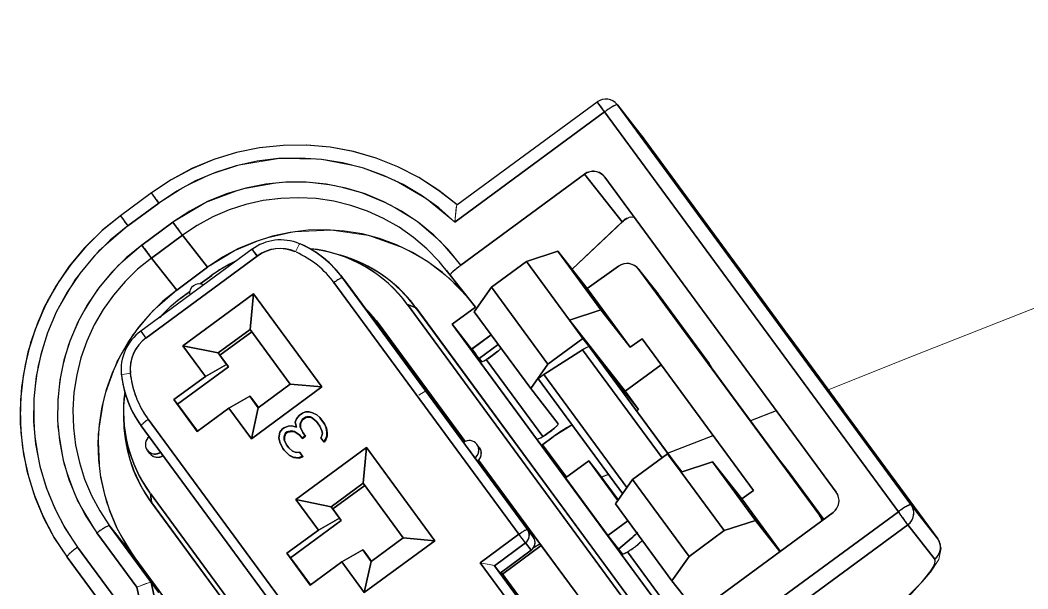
# Model space of a CAD drawing. Header units: millimetres. Extents: x 6 to 3615, y -854 to 0.
# Drawn here: x 154.224 to 158.122, y -116.616 to -114.417 of the extents above; entities that cross this region are included whole.
import ezdxf

# ---------------------------------------------------------------- set-up
doc = ezdxf.new("R2010")
doc.units = ezdxf.units.MM

msp = doc.modelspace()

# ---------------------------------------------------------------- linework, layer by layer
at = {"linetype": 'Continuous', "lineweight": 13}
for points in [[(161.8244, -114.4165), (161.4825, -114.472), (161.1049, -114.5503), (160.5877, -114.6807), (160.0049, -114.854), (159.3776, -115.0645), (158.6156, -115.3456), (157.6832, -115.7131), (157.3505, -115.8463)], [(156.5344, -114.7439), (156.5339, -114.7439), (156.5329, -114.7434), (156.532, -114.7434), (156.5286, -114.7449), (156.5083, -114.756), (156.4851, -114.7714)], [(155.9062, -115.1973), (155.7956, -115.107), (155.672, -115.0356), (155.5387, -114.9844), (155.3842, -114.9544), (155.2263, -114.952), (155.0708, -114.9771), (154.9611, -115.0129), (154.8573, -115.0621), (154.7603, -115.1239)], [(154.8153, -115.1983), (154.9423, -115.122), (155.0809, -115.0703), (155.2267, -115.0447), (155.3344, -115.0433), (155.4411, -115.0563), (155.545, -115.0839), (155.656, -115.1312), (155.7584, -115.1944), (155.8501, -115.2727), (155.9289, -115.3639)], [(155.9062, -115.1973), (155.9115, -115.1404), (155.9129, -115.1326), (155.9139, -115.1312), (155.9139, -115.1307)], [(155.9139, -115.1312), (155.9134, -115.1321), (155.9119, -115.1375), (155.9062, -115.1973)], [(156.5527, -115.1969), (156.5696, -115.1824), (156.589, -115.1771), (156.6001, -115.179)], [(156.6001, -115.179), (156.5841, -115.1775), (156.5653, -115.1853), (156.5527, -115.1969)], [(156.5585, -115.1925), (156.5812, -115.179), (156.6001, -115.179)], [(154.6405, -115.2123), (154.5304, -115.3079), (154.4377, -115.4199), (154.3638, -115.5455), (154.3295, -115.6261), (154.2938, -115.7522), (154.2769, -115.8816), (154.2793, -116.0124), (154.3001, -116.1409), (154.3353, -116.2515), (154.3841, -116.3567), (154.4464, -116.4543)], [(155.9569, -115.4904), (155.8835, -115.4146), (155.8004, -115.3499), (155.7087, -115.2983), (155.572, -115.2495), (155.4286, -115.2282), (155.2832, -115.235), (155.1649, -115.2625), (155.0529, -115.3084), (154.9496, -115.3721)], [(154.5212, -116.3992), (154.4454, -116.2732), (154.3947, -116.1351), (154.3701, -115.9898), (154.3696, -115.8821), (154.3836, -115.7754), (154.4116, -115.6715), (154.4599, -115.5605), (154.5241, -115.4576), (154.6033, -115.3654), (154.6951, -115.2867)], [(155.3064, -115.2818), (155.3059, -115.2818), (155.305, -115.2823), (155.3035, -115.2843), (155.289, -115.3123)], [(155.289, -115.3123), (155.3035, -115.2843), (155.3054, -115.2818), (155.3059, -115.2818), (155.3064, -115.2818)], [(155.8878, -115.4026), (155.8878, -115.4021), (155.8878, -115.4011), (155.8888, -115.3997), (155.8917, -115.3953), (155.9289, -115.3639)], [(155.4711, -115.4127), (155.4701, -115.4127), (155.4696, -115.4127), (155.4672, -115.4132), (155.4537, -115.4209), (155.4382, -115.4315)], [(154.8298, -115.4605), (154.7381, -115.5402), (154.6603, -115.6339), (154.5985, -115.7382), (154.5488, -115.8748), (154.5266, -116.0182), (154.5323, -116.1631), (154.5589, -116.2809), (154.6048, -116.393), (154.6676, -116.4958)], [(156.0843, -115.6855), (156.0766, -115.6937), (156.0274, -115.7295)], [(156.4001, -115.6918), (156.4224, -115.6797), (156.4248, -115.6793), (156.4257, -115.6793), (156.4262, -115.6797)], [(156.0274, -115.7295), (156.0076, -115.7391), (156.0051, -115.7396), (156.0042, -115.7391), (156.0037, -115.7391), (156.0037, -115.7387)], [(156.9801, -115.8719), (156.857, -115.7029), (156.855, -115.7005), (156.856, -115.7015)], [(154.6164, -115.7894), (154.6164, -115.7889), (154.6169, -115.7889), (154.6173, -115.7884), (154.6197, -115.7874), (154.6507, -115.7816)], [(154.6507, -115.7816), (154.6197, -115.7874), (154.6169, -115.7884), (154.6164, -115.7889), (154.6164, -115.7894)], [(156.2292, -115.8048), (156.2292, -115.8043), (156.2292, -115.8038), (156.2297, -115.8029), (156.2316, -115.8009), (156.2505, -115.7865)], [(155.7671, -115.8671), (155.7941, -115.8502), (155.7975, -115.8488), (155.799, -115.8488), (155.7994, -115.8488), (155.7999, -115.8488)], [(154.7197, -115.9598), (154.7009, -115.9753), (154.6941, -115.982), (154.6927, -115.9844), (154.6922, -115.9849), (154.6922, -115.9854), (154.6927, -115.9854)], [(156.306, -115.9777), (156.306, -115.9782), (156.306, -115.9786), (156.3055, -115.9801), (156.2963, -115.9898), (156.2461, -116.0269)], [(156.2862, -116.0279), (156.3548, -115.9849), (156.3601, -115.9825)], [(156.2461, -116.0269), (156.2258, -116.0366), (156.2234, -116.0366), (156.2229, -116.0366), (156.2224, -116.0366), (156.222, -116.0361)], [(154.5705, -116.3717), (154.57, -116.3712), (154.569, -116.3712), (154.5681, -116.3712), (154.5647, -116.3722), (154.5444, -116.3833), (154.5212, -116.3992)], [(156.1539, -116.405), (156.1742, -116.3915), (156.1824, -116.3872), (156.1853, -116.3862), (156.1862, -116.3867), (156.1867, -116.3867)], [(156.631, -116.4292), (156.6034, -116.4528), (156.574, -116.4726)], [(157.7744, -116.4224), (157.7875, -116.4591), (157.7783, -116.5026), (157.7464, -116.5518), (157.673, -116.6325), (157.6383, -116.6663)], [(156.2094, -116.4582), (156.2326, -116.4441), (156.235, -116.4432), (156.236, -116.4432), (156.2364, -116.4432), (156.2369, -116.4437)], [(156.574, -116.4726), (156.5537, -116.4823), (156.5513, -116.4828), (156.5503, -116.4828), (156.5498, -116.4823)], [(157.7619, -116.5002), (157.7633, -116.5026), (157.7643, -116.5089), (157.7628, -116.5171), (157.7517, -116.5388), (157.7073, -116.5953), (157.6325, -116.6701)], [(156.0587, -116.5267), (156.0587, -116.5262), (156.0578, -116.5258), (156.053, -116.5243), (156.0042, -116.5151)], [(156.0042, -116.5151), (156.0447, -116.5224), (156.0578, -116.5258), (156.0583, -116.5262), (156.0587, -116.5267)], [(154.6758, -116.6098), (154.7115, -116.5953), (154.7255, -116.5909), (154.7294, -116.5905), (154.7308, -116.5909)], [(154.7308, -116.5909), (154.7284, -116.5909), (154.7212, -116.5924), (154.6758, -116.6098)]]:
    msp.add_lwpolyline(points, dxfattribs=at)
at = {"linetype": 'Continuous', "lineweight": 30}
for points in [[(156.4851, -114.7714), (155.9062, -115.1973), (156.4851, -114.7714), (157.6214, -116.3181), (156.4851, -114.7714), (156.4562, -114.7323)], [(155.9139, -115.1307), (156.4562, -114.7318)], [(156.4562, -114.7318), (156.4562, -114.7323), (156.4566, -114.7328), (156.4576, -114.7338), (156.4586, -114.7352), (156.46, -114.7371), (156.4615, -114.7396), (156.4634, -114.742), (156.4653, -114.7449), (156.4678, -114.7483), (156.4702, -114.7516), (156.4731, -114.755), (156.476, -114.7594), (156.4789, -114.7632), (156.4818, -114.7676), (156.4851, -114.7714)], [(156.5344, -114.7439), (156.5334, -114.7434), (156.5325, -114.7434), (156.531, -114.7439), (156.5291, -114.7444), (156.5267, -114.7454), (156.5242, -114.7463), (156.5214, -114.7483), (156.518, -114.7497), (156.5146, -114.7521), (156.5107, -114.7541), (156.5069, -114.7569), (156.5025, -114.7594), (156.4982, -114.7623), (156.4938, -114.7652), (156.4895, -114.7685), (156.4851, -114.7714)], [(156.5329, -114.7425), (156.6368, -114.8748), (156.6382, -114.8762), (156.6377, -114.8762), (156.5344, -114.7439), (156.6377, -114.8762), (156.6382, -114.8762), (157.0018, -115.3712), (157.0028, -115.3726), (157.1723, -115.6044), (157.0018, -115.3717), (157.1723, -115.6044), (157.2046, -115.6493), (157.1723, -115.6044)], [(156.5344, -114.7439), (157.6701, -116.2901), (156.5344, -114.7439)], [(157.0018, -115.3712), (157.0018, -115.3717), (156.6377, -114.8762), (157.0018, -115.3717), (157.0018, -115.3712)], [(155.9144, -115.1312), (155.8429, -115.0747), (155.7666, -115.0249), (155.6855, -114.9834), (155.601, -114.9501), (155.5131, -114.9245), (155.4238, -114.9081), (155.3325, -114.8999), (155.2412, -114.9008), (155.1504, -114.9105), (155.0606, -114.9289), (154.9732, -114.9554), (154.8887, -114.9907), (154.8081, -115.0336), (154.7318, -115.0843)], [(155.9144, -115.1312), (155.8434, -115.0747), (155.7666, -115.0254), (155.6855, -114.9839), (155.601, -114.9501), (155.5136, -114.925), (155.4238, -114.9081), (155.333, -114.9004), (155.2417, -114.9008), (155.1504, -114.9105), (155.0611, -114.9289), (154.9737, -114.9559), (154.8887, -114.9911), (154.8081, -115.0341), (154.7318, -115.0848)], [(155.9144, -115.1312), (155.8434, -115.0747), (155.7666, -115.0254), (155.6855, -114.9839), (155.601, -114.9501), (155.5136, -114.925), (155.4238, -114.9081), (155.333, -114.9004), (155.2417, -114.9008), (155.1504, -114.9105), (155.0611, -114.9289), (154.9737, -114.9559), (154.8887, -114.9911), (154.8081, -115.0341), (154.7318, -115.0848)], [(155.9062, -115.1973), (155.8439, -115.1428), (155.7767, -115.094), (155.7053, -115.052), (155.6304, -115.0167), (155.5522, -114.9887), (155.4716, -114.968), (155.3895, -114.9549), (155.3069, -114.9496), (155.2234, -114.952), (155.1408, -114.9622), (155.0597, -114.98), (154.98, -115.0056), (154.9032, -115.038), (154.8298, -115.0776), (154.7603, -115.1239)], [(155.9289, -115.3639), (156.4079, -115.0119), (156.5527, -115.1969), (156.4079, -115.0119), (155.9289, -115.3639)], [(156.4856, -115.0235), (156.4822, -115.0192), (156.4784, -115.0153), (156.474, -115.0119), (156.4697, -115.0085), (156.4649, -115.0061), (156.4595, -115.0042), (156.4547, -115.0027), (156.4489, -115.0013), (156.4436, -115.0008), (156.4383, -115.0008), (156.433, -115.0013), (156.4277, -115.0027), (156.4224, -115.0042), (156.417, -115.0061), (156.4122, -115.0085), (156.4079, -115.0119)], [(156.4856, -115.0235), (157.3814, -116.2423), (156.4856, -115.0235)], [(155.9289, -115.3639), (155.8796, -115.3036), (155.8245, -115.2485), (155.7647, -115.1988), (155.7, -115.1553), (155.6314, -115.1186), (155.559, -115.0887), (155.4846, -115.066), (155.4078, -115.051), (155.3301, -115.0433), (155.2518, -115.0428), (155.1741, -115.0505), (155.0973, -115.066), (155.022, -115.0887), (154.9496, -115.1181), (154.8805, -115.1548), (154.8153, -115.1983)], [(154.7603, -115.1239), (154.6405, -115.2123), (154.7603, -115.1239), (154.7318, -115.0843), (154.612, -115.1727), (154.6405, -115.2123)], [(154.7318, -115.0843), (154.7318, -115.0848), (154.7323, -115.0853), (154.7327, -115.0863), (154.7342, -115.0877), (154.7352, -115.0897), (154.7371, -115.0921), (154.7385, -115.0945), (154.741, -115.0974), (154.7434, -115.1003), (154.7458, -115.1041), (154.7482, -115.1075), (154.7511, -115.1114), (154.7545, -115.1157), (154.7574, -115.1196), (154.7603, -115.1239)], [(155.8878, -115.4026), (155.8448, -115.3494), (155.7975, -115.3007), (155.7454, -115.2567), (155.6898, -115.2176), (155.6304, -115.1838), (155.5681, -115.1553), (155.5034, -115.1331), (155.4373, -115.1167), (155.3697, -115.1066), (155.3011, -115.1032), (155.2325, -115.1056), (155.1649, -115.1143), (155.0978, -115.1293), (155.0326, -115.1505), (154.9694, -115.1775), (154.909, -115.2104), (154.852, -115.2485)], [(155.8878, -115.4026), (155.8448, -115.3494), (155.7975, -115.3007), (155.7454, -115.2567), (155.6898, -115.2176), (155.6304, -115.1838), (155.5681, -115.1553), (155.5034, -115.1331), (155.4373, -115.1167), (155.3697, -115.1066), (155.3011, -115.1032), (155.2325, -115.1056), (155.1649, -115.1143), (155.0978, -115.1293), (155.0326, -115.1505), (154.9694, -115.1775), (154.909, -115.2104), (154.852, -115.2485)], [(154.612, -115.1727), (154.5439, -115.2278), (154.4812, -115.2891), (154.4242, -115.3557), (154.374, -115.4272), (154.33, -115.5025), (154.2938, -115.5822), (154.2643, -115.6643), (154.2431, -115.7493), (154.2296, -115.8352), (154.2243, -115.9221), (154.2267, -116.0096), (154.2373, -116.096), (154.2561, -116.181), (154.2822, -116.264), (154.3165, -116.3437), (154.3575, -116.4205), (154.4058, -116.4929)], [(154.612, -115.1727), (154.5401, -115.2316), (154.4739, -115.2968), (154.4145, -115.3688), (154.3624, -115.4455), (154.3179, -115.5271), (154.2817, -115.6126), (154.2542, -115.7015), (154.2354, -115.7923), (154.2257, -115.8845), (154.2247, -115.9767), (154.233, -116.0689), (154.2503, -116.1597), (154.2769, -116.2486), (154.3117, -116.334), (154.3546, -116.4157), (154.4058, -116.4929)], [(154.612, -115.1727), (154.5396, -115.2311), (154.4734, -115.2968), (154.414, -115.3683), (154.3619, -115.4451), (154.3175, -115.5267), (154.2817, -115.6126), (154.2537, -115.701), (154.2354, -115.7918), (154.2252, -115.884), (154.2247, -115.9767), (154.233, -116.0689), (154.2503, -116.1597), (154.2769, -116.2486), (154.3117, -116.334), (154.3546, -116.4157), (154.4058, -116.4929)], [(154.612, -115.1727), (154.6125, -115.1732), (154.613, -115.1746), (154.614, -115.1761), (154.6154, -115.1775), (154.6173, -115.18), (154.6188, -115.1824), (154.6212, -115.1853), (154.6236, -115.1886), (154.626, -115.192), (154.6284, -115.1959), (154.6313, -115.1998), (154.6342, -115.2036), (154.6376, -115.208), (154.6405, -115.2123)], [(154.6405, -115.2123), (154.5729, -115.2674), (154.5106, -115.3292), (154.4546, -115.3963), (154.4058, -115.4687), (154.3638, -115.5455), (154.33, -115.6261), (154.3039, -115.7097), (154.2861, -115.7952), (154.2769, -115.8816), (154.2764, -115.969), (154.2841, -116.0554), (154.3006, -116.1409), (154.3252, -116.2244), (154.358, -116.3051), (154.3986, -116.3819), (154.4464, -116.4543)], [(154.852, -115.2485), (154.7323, -115.3364), (154.852, -115.2485), (154.9496, -115.3721), (154.852, -115.2485), (154.8153, -115.1983), (154.6951, -115.2867), (154.8153, -115.1983)], [(154.8153, -115.1983), (154.8182, -115.2027), (154.8216, -115.207), (154.825, -115.2113), (154.8279, -115.2157), (154.8313, -115.22), (154.8342, -115.2239), (154.837, -115.2278), (154.8395, -115.2316), (154.8419, -115.235), (154.8443, -115.2379), (154.8462, -115.2403), (154.8482, -115.2427), (154.8496, -115.2447), (154.8506, -115.2466), (154.8515, -115.2476), (154.852, -115.2485)], [(155.9569, -115.49), (155.9095, -115.4388), (155.8579, -115.3924), (155.8019, -115.3514), (155.7425, -115.3152), (155.6797, -115.2852), (155.614, -115.2611), (155.5469, -115.2432), (155.4778, -115.2321), (155.4083, -115.2273), (155.3383, -115.2287), (155.2687, -115.2374), (155.2007, -115.2519), (155.134, -115.2732), (155.0693, -115.3002), (155.0075, -115.3335), (154.9496, -115.3721)], [(156.5513, -115.1983), (156.3591, -115.3794), (156.5513, -115.1983)], [(156.5566, -115.1944), (156.3596, -115.3799)], [(156.5513, -115.1983), (156.5532, -115.1969), (156.5556, -115.1954), (156.5576, -115.1935)], [(156.5527, -115.1969), (156.5513, -115.1983), (156.5527, -115.1969)], [(154.6956, -115.2867), (154.6347, -115.3359), (154.5787, -115.391), (154.5285, -115.4513), (154.4845, -115.5165), (154.4474, -115.5851), (154.4169, -115.6575), (154.3938, -115.7319), (154.3778, -115.8087), (154.3696, -115.8864), (154.3686, -115.9642), (154.3759, -116.0419), (154.3904, -116.1187), (154.4126, -116.1935), (154.442, -116.2655), (154.4783, -116.3345), (154.5212, -116.3992)], [(155.1413, -115.3292), (154.7105, -115.6459), (155.1413, -115.3292), (155.1224, -115.3026), (154.6912, -115.6199), (154.7105, -115.6459)], [(154.6951, -115.2867), (154.6985, -115.291), (154.7018, -115.2954), (154.7052, -115.2997), (154.7081, -115.3041), (154.711, -115.3079), (154.7144, -115.3123), (154.7168, -115.3161), (154.7197, -115.3195), (154.7221, -115.3229), (154.7245, -115.3258), (154.7265, -115.3287), (154.7284, -115.3311), (154.7298, -115.333), (154.7308, -115.3345), (154.7318, -115.3359), (154.7323, -115.3364)], [(154.7323, -115.3364), (154.8298, -115.4605), (154.9496, -115.3721), (154.8298, -115.4605), (154.7323, -115.3364), (154.6951, -115.2867)], [(155.1224, -115.3026), (155.1224, -115.3031), (155.1229, -115.3041), (155.1239, -115.305), (155.1248, -115.306), (155.1258, -115.3074), (155.1268, -115.3094), (155.1282, -115.3113), (155.1302, -115.3132), (155.1316, -115.3156), (155.1335, -115.3181), (155.1355, -115.3205), (155.1374, -115.3234), (155.1393, -115.3263), (155.1413, -115.3292)], [(155.4711, -115.4127), (155.4489, -115.3852), (155.4242, -115.3596), (155.3977, -115.3364), (155.3692, -115.3156), (155.3388, -115.2973), (155.3069, -115.2818)], [(154.7323, -115.3364), (154.6787, -115.3794), (154.6299, -115.4277), (154.585, -115.4798), (154.5454, -115.5358), (154.5111, -115.5952), (154.4826, -115.6575), (154.4594, -115.7222), (154.443, -115.7884), (154.4324, -115.856), (154.428, -115.9241), (154.43, -115.9927), (154.4382, -116.0603), (154.4532, -116.1269), (154.4734, -116.1921), (154.5005, -116.2549), (154.5328, -116.3147), (154.5705, -116.3717)], [(154.7323, -115.3364), (154.6787, -115.3794), (154.6299, -115.4277), (154.585, -115.4798), (154.5454, -115.5358), (154.5111, -115.5952), (154.4826, -115.6575), (154.4594, -115.7222), (154.443, -115.7884), (154.4324, -115.856), (154.428, -115.9241), (154.43, -115.9927), (154.4382, -116.0603), (154.4532, -116.1269), (154.4734, -116.1921), (154.5005, -116.2549), (154.5328, -116.3147), (154.5705, -116.3717)], [(155.4315, -115.3166), (155.4556, -115.3234)], [(156.3045, -115.3103), (156.1824, -115.3499), (156.3045, -115.3103), (156.4711, -115.5368), (156.3045, -115.3103)], [(156.5392, -115.3683), (156.4175, -115.4542), (156.3045, -115.3103), (156.4175, -115.4542), (156.5392, -115.3683)], [(155.8738, -115.3842), (155.8878, -115.4026), (155.9853, -115.5267), (155.8878, -115.4026)], [(155.9289, -115.3639), (155.9245, -115.3673), (155.9202, -115.3707), (155.9158, -115.3741), (155.9119, -115.377), (155.9081, -115.3804), (155.9042, -115.3832), (155.9013, -115.3861), (155.8979, -115.389), (155.8955, -115.3915), (155.8931, -115.3939), (155.8912, -115.3963), (155.8897, -115.3977), (155.8888, -115.3997), (155.8878, -115.4006), (155.8878, -115.4016), (155.8878, -115.4026)], [(156.1824, -115.3499), (156.0472, -115.4494), (156.1824, -115.3499), (156.349, -115.5769), (156.4711, -115.5368), (156.5841, -115.6807), (156.63, -115.6488), (156.5841, -115.6807), (156.4175, -115.4542), (156.5841, -115.6807), (156.4711, -115.5368), (156.349, -115.5769), (156.1824, -115.3499)], [(156.6165, -115.3794), (156.6918, -115.4755)], [(156.8898, -115.7444), (156.6928, -115.4764), (156.6179, -115.3808), (156.6928, -115.4764), (156.6918, -115.475)], [(156.6179, -115.3808), (157.3171, -116.3326), (156.6179, -115.3808)], [(154.966, -115.4035), (154.9206, -115.4368), (154.966, -115.4035)], [(155.4711, -115.4127), (155.4706, -115.4127), (155.4701, -115.4127), (155.4691, -115.4127), (155.4677, -115.4132), (155.4662, -115.4137), (155.4643, -115.4146), (155.4624, -115.4156), (155.4605, -115.4171), (155.458, -115.418), (155.4556, -115.4199), (155.4527, -115.4214), (155.4498, -115.4233), (155.4469, -115.4253), (155.444, -115.4272), (155.4411, -115.4291), (155.4382, -115.4315)], [(155.4633, -115.4026), (155.4856, -115.4311), (155.4933, -115.4412), (155.4711, -115.4127), (155.4933, -115.4412), (155.4856, -115.4311)], [(155.4711, -115.4127), (156.1867, -116.3867), (155.4711, -115.4127)], [(154.8298, -115.4605), (154.7762, -115.5035), (154.7269, -115.5518), (154.6825, -115.6039), (154.6429, -115.6599), (154.6086, -115.7193), (154.5797, -115.7816), (154.557, -115.8459), (154.5401, -115.9125), (154.5294, -115.9801), (154.5251, -116.0482), (154.5275, -116.1168), (154.5357, -116.1844), (154.5502, -116.251), (154.571, -116.3162), (154.5975, -116.379), (154.6299, -116.4388), (154.6676, -116.4958)], [(156.1785, -116.4384), (156.0587, -116.5267), (156.1785, -116.4384), (156.2007, -116.4668), (156.1785, -116.4384), (156.1539, -116.405), (155.4382, -115.4315), (156.1539, -116.405), (156.0042, -116.5151), (156.1539, -116.405)], [(155.94, -116.0491), (155.4933, -115.4412), (155.94, -116.0491)], [(156.0472, -115.4494), (155.9805, -115.5441), (156.0472, -115.4494), (156.2654, -115.7469), (156.4011, -115.6474), (156.2654, -115.7469), (156.0472, -115.4494)], [(154.88, -115.4668), (154.8462, -115.4919), (154.8805, -115.4663)], [(154.9901, -115.7034), (154.8535, -115.6754), (155.1268, -115.4745), (155.1137, -115.6126), (155.1268, -115.4745), (155.3919, -115.8347), (155.1268, -115.4745), (154.8535, -115.6754), (154.9901, -115.7034), (154.9969, -115.7126), (154.9901, -115.7034), (155.1137, -115.6126), (154.9901, -115.7034), (155.023, -115.7483), (154.9901, -115.7034)], [(156.856, -115.7015), (156.8893, -115.7444), (156.6928, -115.4764), (156.8893, -115.7444), (156.856, -115.7015)], [(155.6029, -115.5812), (155.5821, -115.5552), (155.559, -115.5305)], [(155.7222, -115.516), (156.6836, -116.8247), (155.7222, -115.516)], [(156.7179, -116.8382), (156.7174, -116.8377), (155.756, -115.5296), (155.7222, -115.516), (155.756, -115.5296), (156.7174, -116.8377), (156.7179, -116.8382), (155.7565, -115.53), (155.756, -115.5296), (155.7565, -115.53)], [(156.9289, -116.8478), (156.857, -116.901), (155.8955, -115.5928), (155.9704, -115.6884), (156.0457, -115.6329), (155.9704, -115.6884), (155.8955, -115.5928), (155.9853, -115.5267), (155.8955, -115.5928), (156.857, -116.901), (156.9289, -116.8478)], [(155.5952, -115.5711), (155.6068, -115.5851)], [(155.601, -115.5779), (155.614, -115.5952), (155.6029, -115.5812), (155.614, -115.5952), (155.6063, -115.5851)], [(155.9805, -115.5441), (156.1993, -115.8415), (156.2654, -115.7469), (156.1993, -115.8415), (155.9805, -115.5441)], [(156.349, -115.5769), (156.5648, -115.8516), (156.349, -115.5769)], [(156.4262, -115.6797), (156.7541, -116.1259), (156.4262, -115.6797), (156.4011, -115.6474), (156.349, -115.5769), (156.4011, -115.6474), (156.4262, -115.6797)], [(155.1137, -115.6126), (155.2692, -115.8246), (155.1137, -115.6126)], [(155.6029, -115.5812), (155.6019, -115.5807), (155.6015, -115.5812), (155.6, -115.5812), (155.599, -115.5817), (155.5971, -115.5827)], [(155.6029, -115.5812), (155.7999, -115.8488), (155.6029, -115.5812)], [(155.9453, -116.0458), (155.614, -115.5952), (155.9453, -116.0463)], [(157.1703, -115.6092), (157.1713, -115.6078), (157.1718, -115.6068), (157.1723, -115.6059), (157.1723, -115.6054), (157.1723, -115.6044)], [(157.1723, -115.6049), (157.2051, -115.6493), (157.4094, -115.9265)], [(154.6912, -115.6199), (154.6917, -115.6203), (154.6922, -115.6208), (154.6927, -115.6218), (154.6936, -115.6232), (154.6946, -115.6247), (154.696, -115.6261), (154.6975, -115.6281), (154.6989, -115.6305), (154.7009, -115.6324), (154.7023, -115.6353), (154.7043, -115.6377), (154.7062, -115.6401), (154.7086, -115.643), (154.7105, -115.6459)], [(155.1205, -115.6213), (154.9969, -115.7126), (155.1205, -115.6213)], [(155.9704, -115.6884), (155.9709, -115.6884), (156.0462, -115.6334)], [(156.63, -115.6488), (157.0612, -116.236), (156.63, -115.6488)], [(157.2027, -115.6541), (157.2037, -115.6527), (157.2046, -115.6513), (157.2051, -115.6503), (157.2051, -115.6498), (157.2046, -115.6493)], [(157.2051, -115.6493), (157.4099, -115.927), (157.2051, -115.6493)], [(154.8535, -115.6754), (154.9409, -115.7942), (155.023, -115.7483), (155.0297, -115.757), (154.9969, -115.7126), (155.0297, -115.757), (155.023, -115.7483), (154.9409, -115.7942), (154.8535, -115.6754)], [(155.9713, -115.6884), (155.9858, -115.7068), (155.9733, -115.6904), (155.9713, -115.6879), (155.9858, -115.7068), (155.9713, -115.6884)], [(156.0737, -115.671), (155.9998, -115.7256), (156.0737, -115.671)], [(156.0274, -115.7295), (156.0307, -115.7275), (156.0336, -115.7256), (156.037, -115.7237), (156.0404, -115.7213), (156.0438, -115.7189), (156.0476, -115.7164), (156.051, -115.714), (156.0544, -115.7116), (156.0583, -115.7087), (156.0616, -115.7063), (156.065, -115.7034), (156.0679, -115.701), (156.0713, -115.6981), (156.0742, -115.6957), (156.0766, -115.6937), (156.079, -115.6913), (156.081, -115.6894), (156.0829, -115.6875), (156.0843, -115.6855)], [(156.4001, -115.6918), (156.7073, -116.1095), (156.4001, -115.6918), (156.2505, -115.7865), (156.4001, -115.6918)], [(156.4262, -115.6797), (156.4257, -115.6793), (156.4248, -115.6793), (156.4233, -115.6797), (156.4214, -115.6802), (156.4195, -115.6807), (156.417, -115.6822), (156.4142, -115.6836), (156.4113, -115.6851), (156.4079, -115.687), (156.404, -115.6894), (156.4001, -115.6918)], [(156.5648, -115.8516), (156.6165, -115.9221), (156.4286, -115.6826), (156.6165, -115.9221), (156.5648, -115.8516)], [(156.4286, -115.6826), (156.7565, -116.1288), (156.4286, -115.6826)], [(155.9858, -115.7068), (155.9882, -115.7102), (155.9907, -115.7131), (155.9926, -115.716), (155.9945, -115.7184), (155.996, -115.7203), (155.9974, -115.7222), (155.9984, -115.7237), (155.9994, -115.7246), (155.9998, -115.7256)], [(155.9998, -115.7256), (156.01, -115.7382), (155.9998, -115.7256), (155.9858, -115.7068)], [(156.0037, -115.7387), (156.0042, -115.7391), (156.0056, -115.7396), (156.0076, -115.7391), (156.0095, -115.7382), (156.0124, -115.7372), (156.0158, -115.7358), (156.0192, -115.7343), (156.023, -115.7319), (156.0274, -115.7295)], [(156.0274, -115.7295), (156.2461, -116.0269), (156.0274, -115.7295)], [(156.0336, -115.7261), (156.0723, -115.6971), (156.0332, -115.7261)], [(156.067, -115.702), (156.0389, -115.7222)], [(156.855, -115.7005), (156.856, -115.7015), (156.8594, -115.7068)], [(156.8594, -115.7068), (156.8579, -115.7044), (156.856, -115.7015)], [(156.8565, -115.7029), (156.9801, -115.8719), (156.857, -115.7034)], [(155.0297, -115.757), (154.8332, -115.9014), (155.0297, -115.757)], [(156.0037, -115.7387), (156.222, -116.0361), (156.0037, -115.7387)], [(156.7039, -115.7493), (156.5648, -115.8516), (156.7039, -115.7493)], [(154.6164, -115.7894), (154.6217, -115.8246), (154.6299, -115.8589), (154.6415, -115.8927), (154.6555, -115.925), (154.6729, -115.956), (154.6927, -115.9854)], [(154.8192, -115.884), (154.8332, -115.9014), (154.8192, -115.884), (154.9409, -115.7942), (154.8192, -115.884), (154.9095, -116.0067), (154.8192, -115.884)], [(156.2505, -115.7865), (156.249, -115.7874), (156.2476, -115.7884), (156.2461, -115.7894), (156.2447, -115.7903), (156.2432, -115.7913), (156.2422, -115.7923), (156.2408, -115.7932), (156.2393, -115.7947), (156.2379, -115.7956), (156.2364, -115.7966), (156.2355, -115.7976), (156.2345, -115.7985), (156.2331, -115.7995), (156.2321, -115.8005), (156.2316, -115.8009), (156.2307, -115.8019), (156.2302, -115.8024), (156.2297, -115.8034), (156.2292, -115.8038), (156.2292, -115.8043), (156.2292, -115.8048)], [(156.5547, -116.2476), (156.2292, -115.8048), (156.5547, -116.2476)], [(156.2505, -115.7865), (156.5716, -116.224), (156.2505, -115.7865)], [(155.0312, -115.9168), (154.9095, -116.0067), (155.0312, -115.9168), (155.1186, -116.0361), (155.3919, -115.8347), (155.2692, -115.8246), (155.3919, -115.8347), (155.1186, -116.0361), (155.1456, -115.9154), (155.1186, -116.0361), (155.0312, -115.9168)], [(155.2692, -115.8246), (155.1456, -115.9154), (155.2692, -115.8246)], [(155.7999, -115.8488), (155.7994, -115.8488), (155.799, -115.8488), (155.798, -115.8488), (155.797, -115.8492), (155.7956, -115.8497), (155.7941, -115.8502)], [(155.7999, -115.8488), (155.8033, -115.8531), (155.7999, -115.8488)], [(156.1993, -115.8415), (156.306, -115.9777), (156.1993, -115.8415)], [(155.1128, -115.871), (155.0312, -115.9168), (155.1128, -115.871), (155.1456, -115.9154), (155.1128, -115.871), (155.12, -115.8797), (155.1128, -115.871)], [(155.12, -115.8797), (155.1461, -115.9149), (155.12, -115.8797)], [(155.7985, -115.857), (155.8033, -115.8531), (155.7975, -115.8574)], [(155.8033, -115.8531), (155.9342, -116.0318), (155.8033, -115.8531)], [(156.9801, -115.8739), (156.9801, -115.8729), (156.9801, -115.8724), (156.9801, -115.8719)], [(156.9801, -115.8739), (156.9801, -115.8719), (157.0018, -115.9019), (156.9801, -115.8719), (157.0018, -115.9019), (157.0018, -115.9033)], [(154.8332, -115.9014), (154.91, -116.0062), (154.8332, -115.9014)], [(156.6165, -115.9221), (156.6092, -115.9289), (156.6165, -115.9221)], [(157.0018, -115.9033), (157.0018, -115.9028), (157.0018, -115.9024), (157.0018, -115.9019)], [(157.0018, -115.9019), (157.1621, -116.1182), (157.0018, -115.9019), (157.1607, -116.1168)], [(157.1491, -115.927), (157.0496, -115.9661)], [(157.7744, -116.4224), (157.774, -116.4224), (157.7744, -116.4224), (157.4108, -115.9279), (157.4099, -115.927), (157.4108, -115.9279), (157.4099, -115.9265)], [(157.6701, -116.2901), (157.774, -116.4224), (157.4099, -115.927), (157.774, -116.4224), (157.6701, -116.2901)], [(154.6241, -115.9444), (154.6246, -115.9695)], [(154.7197, -115.9598), (154.7168, -115.9622), (154.7144, -115.9642), (154.7115, -115.9661), (154.7091, -115.968), (154.7067, -115.97), (154.7043, -115.9719), (154.7023, -115.9738), (154.7004, -115.9757), (154.6985, -115.9772), (154.697, -115.9791), (154.6956, -115.9806), (154.6941, -115.9815), (154.6936, -115.983), (154.6927, -115.984), (154.6927, -115.9844), (154.6922, -115.9849), (154.6927, -115.9854)], [(154.7197, -115.9598), (155.6811, -117.2684), (154.7197, -115.9598)], [(155.2934, -115.9579), (155.2885, -115.9709), (155.2934, -115.9579)], [(155.304, -115.9453), (155.2934, -115.9579), (155.304, -115.9453)], [(155.3166, -115.9362), (155.304, -115.9453), (155.3166, -115.9362)], [(155.3156, -115.9608), (155.3074, -115.9762), (155.3156, -115.9608), (155.3166, -115.9627), (155.3156, -115.9608)], [(155.3166, -115.9627), (155.3083, -115.9782), (155.3166, -115.9627)], [(155.3281, -115.9516), (155.3156, -115.9608), (155.3281, -115.9516), (155.3296, -115.9531), (155.3281, -115.9516)], [(155.3286, -115.9318), (155.3166, -115.9362), (155.3286, -115.9318)], [(155.3296, -115.9531), (155.3166, -115.9627), (155.3296, -115.9531)], [(155.3368, -115.9497), (155.3281, -115.9516), (155.3368, -115.9497), (155.3383, -115.9516), (155.3368, -115.9497)], [(155.3426, -115.9313), (155.3286, -115.9318), (155.3426, -115.9313)], [(155.3383, -115.9516), (155.3296, -115.9531), (155.3383, -115.9516)], [(155.3475, -115.9511), (155.3368, -115.9497), (155.3475, -115.9511), (155.3489, -115.9531), (155.3566, -115.9569), (155.3489, -115.9531), (155.3475, -115.9511)], [(155.3489, -115.9531), (155.3383, -115.9516), (155.3489, -115.9531)], [(155.3557, -115.9357), (155.3426, -115.9313), (155.3557, -115.9357)], [(155.3557, -115.955), (155.3475, -115.9511), (155.3557, -115.955), (155.3566, -115.9569), (155.3716, -115.97), (155.3566, -115.9569), (155.3557, -115.955)], [(155.3716, -115.9434), (155.3557, -115.9357), (155.3716, -115.9434)], [(155.3702, -115.9685), (155.3837, -115.9869), (155.3702, -115.9685), (155.3557, -115.955), (155.3702, -115.9685)], [(155.3837, -115.9535), (155.402, -115.9782), (155.3837, -115.9535), (155.3851, -115.9555), (155.3837, -115.9535), (155.3716, -115.9434), (155.3837, -115.9535)], [(155.3851, -115.9555), (155.4035, -115.9801), (155.3851, -115.9555)], [(155.6541, -117.294), (154.6927, -115.9854), (155.6541, -117.294)], [(155.2393, -115.9975), (155.2292, -116.01), (155.2393, -115.9975)], [(155.2456, -115.9931), (155.2393, -115.9975), (155.2456, -115.9931)], [(155.261, -115.9869), (155.2456, -115.9931), (155.261, -115.9869)], [(155.2745, -116.0052), (155.2572, -116.0086), (155.2745, -116.0052), (155.276, -116.0071), (155.2745, -116.0052)], [(155.276, -116.0071), (155.2586, -116.01), (155.276, -116.0071)], [(155.275, -115.9859), (155.261, -115.9869), (155.275, -115.9859)], [(155.2852, -116.0067), (155.2745, -116.0052), (155.2852, -116.0067), (155.2866, -116.0086), (155.2852, -116.0067)], [(155.2934, -115.9912), (155.275, -115.9859), (155.2934, -115.9912)], [(155.2866, -116.0086), (155.276, -116.0071), (155.2866, -116.0086)], [(155.3054, -116.0207), (155.2852, -116.0067), (155.3054, -116.0207), (155.3146, -116.0332), (155.3272, -116.0236), (155.3286, -116.0255), (155.3194, -116.0129), (155.3286, -116.0255), (155.3272, -116.0236), (155.3146, -116.0332), (155.3054, -116.0207)], [(155.2885, -115.9709), (155.2934, -115.9912), (155.2885, -115.9709)], [(155.3074, -115.9762), (155.3079, -115.9902), (155.3074, -115.9762), (155.3083, -115.9782), (155.3074, -115.9762)], [(155.3079, -115.9902), (155.318, -116.0115), (155.3079, -115.9902), (155.3093, -115.9922), (155.3079, -115.9902)], [(155.3083, -115.9782), (155.3093, -115.9922), (155.3083, -115.9782)], [(155.3093, -115.9922), (155.3194, -116.0129), (155.3093, -115.9922)], [(155.3837, -115.9869), (155.3919, -116.0047), (155.3837, -115.9869)], [(155.3919, -116.0047), (155.3933, -116.0134), (155.3919, -116.0047)], [(155.402, -115.9782), (155.4078, -115.9931), (155.402, -115.9782), (155.4035, -115.9801), (155.402, -115.9782)], [(155.4035, -115.9801), (155.4093, -115.9946), (155.4035, -115.9801)], [(155.4078, -115.9931), (155.4107, -116.01), (155.4078, -115.9931), (155.4093, -115.9946), (155.4078, -115.9931)], [(155.4093, -115.9946), (155.4117, -116.012), (155.4093, -115.9946)], [(156.2461, -116.0269), (156.249, -116.025), (156.2524, -116.0231), (156.2558, -116.0211), (156.2591, -116.0187), (156.2625, -116.0163), (156.2659, -116.0139), (156.2698, -116.011), (156.2731, -116.0086), (156.277, -116.0057), (156.2804, -116.0033), (156.2838, -116.0004), (156.2867, -115.998), (156.29, -115.9955), (156.2929, -115.9931), (156.2954, -115.9907), (156.2978, -115.9883), (156.2997, -115.9864), (156.3016, -115.9844), (156.3031, -115.983), (156.3045, -115.9811), (156.3055, -115.9801), (156.306, -115.9791), (156.306, -115.9782), (156.306, -115.9777)], [(156.3601, -115.9825), (156.3567, -115.984), (156.3523, -115.9859), (156.348, -115.9878), (156.3432, -115.9907), (156.3379, -115.9936), (156.3321, -115.997), (156.3263, -116.0009), (156.32, -116.0047), (156.3132, -116.0091), (156.3069, -116.0134), (156.3002, -116.0182), (156.2929, -116.0231), (156.2862, -116.0279)], [(155.2292, -116.01), (155.2253, -116.0318), (155.2292, -116.01)], [(155.2253, -116.0318), (155.2282, -116.0491), (155.2253, -116.0318)], [(155.2509, -116.0129), (155.2456, -116.0265), (155.2509, -116.0129), (155.2523, -116.0149), (155.2509, -116.0129)], [(155.2456, -116.0265), (155.2461, -116.0405), (155.2456, -116.0265), (155.247, -116.0279), (155.2456, -116.0265)], [(155.2461, -116.0405), (155.2543, -116.0583), (155.2461, -116.0405), (155.2475, -116.0419), (155.2461, -116.0405)], [(155.2523, -116.0149), (155.247, -116.0279), (155.2523, -116.0149)], [(155.247, -116.0279), (155.2475, -116.0419), (155.247, -116.0279)], [(155.2475, -116.0419), (155.2557, -116.0598), (155.2475, -116.0419)], [(155.2572, -116.0086), (155.2509, -116.0129), (155.2572, -116.0086), (155.2586, -116.01), (155.2572, -116.0086)], [(155.2586, -116.01), (155.2523, -116.0149), (155.2586, -116.01)], [(155.3069, -116.0226), (155.2866, -116.0086), (155.3069, -116.0226)], [(155.3146, -116.0332), (155.3161, -116.0347), (155.3146, -116.0332)], [(155.3286, -116.0255), (155.3161, -116.0347), (155.3286, -116.0255)], [(155.318, -116.0115), (155.3272, -116.0236), (155.318, -116.0115), (155.3194, -116.0129), (155.318, -116.0115)], [(155.3914, -116.024), (155.3875, -116.0318), (155.3914, -116.024)], [(155.3875, -116.0318), (155.3986, -116.0472), (155.4059, -116.0371), (155.4073, -116.039), (155.4059, -116.0371), (155.3986, -116.0472), (155.3875, -116.0318)], [(155.3933, -116.0134), (155.3914, -116.024), (155.3933, -116.0134)], [(155.3986, -116.0472), (155.4001, -116.0491), (155.3986, -116.0472)], [(155.4073, -116.039), (155.4001, -116.0491), (155.4073, -116.039)], [(155.4112, -116.024), (155.4059, -116.0371), (155.4112, -116.024), (155.4122, -116.026), (155.4112, -116.024)], [(155.4122, -116.026), (155.4073, -116.039), (155.4122, -116.026)], [(155.4107, -116.01), (155.4112, -116.024), (155.4107, -116.01), (155.4117, -116.012), (155.4107, -116.01)], [(155.4117, -116.012), (155.4122, -116.026), (155.4117, -116.012)], [(155.9308, -116.0274), (155.9303, -116.0269), (155.9298, -116.0269), (155.9289, -116.0269), (155.9279, -116.0274), (155.9264, -116.0279), (155.925, -116.0289)], [(155.9342, -116.0318), (155.9308, -116.0274), (155.9342, -116.0318)], [(155.9308, -116.0274), (155.9448, -116.0463), (155.9308, -116.0274)], [(156.222, -116.0361), (156.2229, -116.0366), (156.2239, -116.0366), (156.2258, -116.0366), (156.2282, -116.0356), (156.2311, -116.0347), (156.234, -116.0332), (156.2379, -116.0313), (156.2418, -116.0293), (156.2461, -116.0269)], [(156.222, -116.0361), (156.2413, -116.0612), (156.222, -116.0361)], [(156.2862, -116.0279), (156.2413, -116.0612), (156.2862, -116.0279)], [(156.7285, -116.0907), (156.9048, -116.0231)], [(154.7168, -116.0805), (154.7187, -116.0829), (154.7216, -116.0854), (154.7245, -116.0878), (154.7274, -116.0897), (154.7303, -116.0912), (154.7337, -116.0926), (154.7371, -116.0936), (154.741, -116.0941), (154.7443, -116.0945), (154.7477, -116.0945), (154.7516, -116.0941), (154.755, -116.0931), (154.7583, -116.0921), (154.7617, -116.0907), (154.7646, -116.0892), (154.7675, -116.0873)], [(154.7265, -116.0926), (154.7168, -116.0805)], [(155.2282, -116.0491), (155.2407, -116.0728), (155.2282, -116.0491)], [(155.2407, -116.0728), (155.2451, -116.0791), (155.2407, -116.0728)], [(155.2451, -116.0791), (155.2465, -116.081), (155.2451, -116.0791), (155.2644, -116.0984), (155.2451, -116.0791)], [(155.2658, -116.1003), (155.2465, -116.081), (155.2658, -116.1003)], [(155.2779, -116.0834), (155.2634, -116.0704), (155.2543, -116.0583), (155.2557, -116.0598), (155.2543, -116.0583), (155.2634, -116.0704), (155.2779, -116.0834)], [(155.2557, -116.0598), (155.2639, -116.0709), (155.2557, -116.0598)], [(155.2914, -116.0883), (155.2779, -116.0834), (155.2914, -116.0883)], [(155.4271, -116.2983), (155.2905, -116.2698), (155.5638, -116.0689), (155.5508, -116.2075), (155.5638, -116.0689), (155.8289, -116.4297), (155.5638, -116.0689), (155.2905, -116.2698), (155.4271, -116.2983), (155.4339, -116.307), (155.4271, -116.2983), (155.5508, -116.2075), (155.4271, -116.2983), (155.46, -116.3427), (155.4271, -116.2983)], [(155.9921, -116.1206), (155.9931, -116.1216), (155.9834, -116.109), (155.9588, -116.0757), (155.9395, -116.0496), (155.9588, -116.0757), (155.9834, -116.109), (155.9931, -116.1216), (155.9921, -116.1206)], [(155.9834, -116.109), (155.9858, -116.1071), (155.9887, -116.1047), (155.9907, -116.1018), (155.9926, -116.0989), (155.9945, -116.096), (155.996, -116.0926), (155.9969, -116.0892), (155.9979, -116.0858), (155.9984, -116.0825), (155.9984, -116.0791), (155.9984, -116.0757), (155.9979, -116.0723), (155.9969, -116.0689), (155.996, -116.0656), (155.9945, -116.0622), (155.9926, -116.0593), (155.9907, -116.0564)], [(156.0003, -116.0689), (155.9907, -116.0564)], [(155.9931, -116.1216), (155.996, -116.1192), (155.9984, -116.1168), (156.0008, -116.1139), (156.0027, -116.111), (156.0047, -116.1076), (156.0061, -116.1042), (156.0071, -116.1008), (156.008, -116.0974), (156.008, -116.0936), (156.008, -116.0902), (156.008, -116.0863), (156.0071, -116.0829), (156.0061, -116.0796), (156.0047, -116.0762), (156.0032, -116.0728), (156.0013, -116.0699)], [(156.2451, -116.0583), (156.3379, -116.1844), (156.2451, -116.0583)], [(154.7265, -116.0926), (154.7289, -116.0955), (154.7313, -116.0979), (154.7342, -116.0999), (154.7371, -116.1018), (154.74, -116.1037), (154.7434, -116.1047), (154.7467, -116.1056), (154.7506, -116.1066), (154.754, -116.1066), (154.7574, -116.1066), (154.7612, -116.1066), (154.7646, -116.1056), (154.768, -116.1047), (154.7714, -116.1032), (154.7743, -116.1013), (154.7777, -116.0994)], [(155.2799, -116.1061), (155.2644, -116.0984), (155.2799, -116.1061), (155.2813, -116.1081), (155.2799, -116.1061)], [(155.2644, -116.0984), (155.2658, -116.1003), (155.2644, -116.0984)], [(155.2813, -116.1081), (155.2658, -116.1003), (155.2813, -116.1081)], [(155.3016, -116.109), (155.2799, -116.1061), (155.3016, -116.109), (155.303, -116.111), (155.3016, -116.109)], [(155.303, -116.111), (155.2813, -116.1081), (155.303, -116.111)], [(155.3054, -116.0873), (155.2914, -116.0883), (155.3054, -116.0873), (155.3069, -116.0892), (155.3054, -116.0873), (155.3166, -116.1027), (155.3054, -116.0873)], [(155.3166, -116.1027), (155.3016, -116.109), (155.3166, -116.1027), (155.318, -116.1047), (155.3069, -116.0892), (155.318, -116.1047), (155.3166, -116.1027)], [(155.318, -116.1047), (155.303, -116.111), (155.318, -116.1047)], [(156.1867, -116.3867), (156.2089, -116.4152), (155.9931, -116.1216), (156.2089, -116.4152), (156.1867, -116.3867)], [(155.9974, -116.1182), (156.2369, -116.4437), (155.9974, -116.1182)], [(155.9979, -116.1177), (156.5754, -116.9039), (155.9979, -116.1172)], [(156.4243, -116.1206), (156.3345, -116.1868), (156.4243, -116.1206), (156.5368, -116.2737), (156.4243, -116.1206)], [(156.4566, -116.1617), (156.5378, -116.2722), (156.4566, -116.1617), (156.4243, -116.1206), (156.4566, -116.1617), (156.5378, -116.2722)], [(156.729, -116.0936), (156.5933, -116.193), (156.729, -116.0936), (156.7807, -116.1641), (156.729, -116.0936), (156.7541, -116.1259), (156.729, -116.0936)], [(156.9028, -116.124), (156.7807, -116.1641), (156.9028, -116.124), (157.0694, -116.351), (156.9028, -116.124)], [(157.0612, -116.236), (157.0158, -116.2679), (156.9028, -116.124), (157.0158, -116.2679), (157.0612, -116.236)], [(157.1945, -116.1592), (157.1955, -116.1607), (157.1621, -116.1182), (157.1955, -116.1607), (157.1945, -116.1592), (157.1612, -116.1168)], [(156.7541, -116.1259), (156.7536, -116.1254), (156.7531, -116.1254), (156.7522, -116.1254)], [(156.7565, -116.1288), (156.7836, -116.1631), (156.7565, -116.1288), (156.7551, -116.1298), (156.7565, -116.1288)], [(156.7807, -116.1641), (156.9473, -116.3905), (157.0694, -116.351), (157.1636, -116.4712), (157.0694, -116.351), (156.9473, -116.3905), (156.7807, -116.1641)], [(157.3326, -116.3471), (157.1955, -116.1607), (157.3326, -116.3471), (157.1955, -116.1602)], [(156.321, -116.1646), (156.3176, -116.1675), (156.321, -116.1646), (156.3364, -116.1853), (156.321, -116.1646)], [(156.3369, -116.1848), (156.321, -116.1646), (156.3369, -116.1848)], [(156.3345, -116.1868), (156.4982, -116.4099), (156.3345, -116.1868)], [(156.5006, -116.1742), (156.4731, -116.1839)], [(156.5933, -116.193), (156.5271, -116.2877), (156.5933, -116.193), (156.812, -116.4905), (156.9473, -116.3905), (156.812, -116.4905), (156.5933, -116.193)], [(155.5575, -116.2162), (155.4339, -116.307), (155.5575, -116.2162)], [(155.5508, -116.2075), (155.7062, -116.419), (155.5508, -116.2075)], [(154.7279, -116.2476), (155.6893, -117.5557), (154.7279, -116.2476), (154.7323, -116.2824), (154.7279, -116.2476)], [(155.2905, -116.2698), (155.3779, -116.3891), (155.46, -116.3427), (155.4667, -116.3514), (155.4339, -116.307), (155.4667, -116.3514), (155.46, -116.3427), (155.3779, -116.3891), (155.2905, -116.2698)], [(157.0158, -116.2679), (157.1646, -116.4707), (157.0158, -116.2679)], [(157.3693, -116.32), (157.3736, -116.3167), (157.3775, -116.3128), (157.3809, -116.3085), (157.3838, -116.3041), (157.3867, -116.2993), (157.3886, -116.294), (157.3901, -116.2891), (157.3915, -116.2838), (157.392, -116.278), (157.392, -116.2727), (157.3915, -116.2674), (157.3905, -116.2621), (157.3891, -116.2568), (157.3867, -116.252), (157.3843, -116.2471), (157.3814, -116.2423)], [(154.7323, -116.2824), (155.6937, -117.5905), (154.7323, -116.2824), (154.7323, -116.2833), (154.7323, -116.2824)], [(154.7323, -116.2833), (155.6937, -117.5915), (155.6937, -117.5905), (155.6893, -117.5557), (155.6937, -117.5905)], [(155.6947, -117.592), (154.7332, -116.2838), (155.6947, -117.592)], [(156.5271, -116.2877), (156.7454, -116.5852), (156.5271, -116.2877)], [(157.3693, -116.32), (156.8903, -116.6726), (157.3693, -116.32)], [(157.6581, -116.3679), (157.1163, -116.7662), (157.6581, -116.3679), (157.7619, -116.5002), (157.6581, -116.3679), (157.6214, -116.3181), (157.0424, -116.7435), (157.6214, -116.3181)], [(157.6701, -116.2901), (157.6697, -116.2896), (157.6687, -116.2896), (157.6677, -116.2901), (157.6658, -116.2906), (157.6639, -116.2911), (157.6614, -116.2925), (157.6585, -116.2935), (157.6556, -116.2954), (157.6528, -116.2969), (157.6494, -116.2988), (157.6455, -116.3012), (157.6416, -116.3036), (157.6378, -116.3065), (157.6339, -116.3089), (157.6296, -116.3118), (157.6252, -116.3147), (157.6214, -116.3181)], [(157.6701, -116.2901), (157.6697, -116.2896), (157.6687, -116.2896), (157.6672, -116.2901), (157.6653, -116.2906), (157.6629, -116.2916), (157.6605, -116.293), (157.6576, -116.2945), (157.6542, -116.2959), (157.6508, -116.2983), (157.647, -116.3002), (157.6431, -116.3031), (157.6387, -116.3056), (157.6344, -116.3085), (157.6301, -116.3114), (157.6257, -116.3147), (157.6214, -116.3181)], [(157.6214, -116.3181), (157.6243, -116.3225), (157.6276, -116.3268), (157.631, -116.3312), (157.6339, -116.3355), (157.6373, -116.3394), (157.6402, -116.3437), (157.6431, -116.3476), (157.6455, -116.351), (157.6479, -116.3543), (157.6503, -116.3572), (157.6523, -116.3601), (157.6542, -116.3625), (157.6556, -116.3645), (157.6566, -116.3659), (157.6576, -116.3669), (157.6581, -116.3679)], [(157.6581, -116.3679), (157.6624, -116.3645), (157.6658, -116.3611), (157.6692, -116.3572), (157.6721, -116.3529), (157.675, -116.3485), (157.6769, -116.3437), (157.6788, -116.3389), (157.6798, -116.334), (157.6808, -116.3287), (157.6812, -116.3239), (157.6808, -116.3186), (157.6803, -116.3133), (157.6793, -116.3085), (157.6774, -116.3036), (157.6754, -116.2988), (157.673, -116.2945), (157.6701, -116.2901)], [(155.4667, -116.3514), (155.2702, -116.4963), (155.4667, -116.3514)], [(156.575, -116.3534), (156.4982, -116.4099), (156.575, -116.3534)], [(157.3171, -116.3326), (157.3297, -116.349), (157.3171, -116.3326)], [(154.5705, -116.3717), (154.5695, -116.3712), (154.5686, -116.3712), (154.5671, -116.3717), (154.5652, -116.3722), (154.5633, -116.3732), (154.5604, -116.3741), (154.5575, -116.3756), (154.5541, -116.3775), (154.5507, -116.3794), (154.5468, -116.3819), (154.543, -116.3843), (154.5386, -116.3872), (154.5343, -116.3901), (154.5299, -116.393), (154.5256, -116.3963), (154.5212, -116.3992)], [(154.5705, -116.3717), (154.7327, -116.5924), (154.5705, -116.3717), (154.6676, -116.4958), (154.5705, -116.3717)], [(155.2562, -116.4784), (155.2702, -116.4963), (155.2562, -116.4784), (155.3779, -116.3891), (155.2562, -116.4784), (155.3465, -116.6011), (155.2562, -116.4784)], [(156.1867, -116.3867), (156.1862, -116.3867), (156.1853, -116.3862), (156.1843, -116.3867), (156.1833, -116.3872), (156.1819, -116.3877), (156.18, -116.3886), (156.178, -116.3896), (156.1756, -116.3905), (156.1737, -116.392), (156.1708, -116.3934), (156.1684, -116.3954), (156.1655, -116.3968), (156.1626, -116.3988), (156.1597, -116.4012), (156.1568, -116.4031), (156.1539, -116.405)], [(156.1785, -116.4384), (156.1814, -116.4359), (156.1838, -116.4335), (156.1862, -116.4306), (156.1882, -116.4277), (156.1901, -116.4243), (156.1915, -116.421), (156.1925, -116.4176), (156.1935, -116.4142), (156.1935, -116.4103), (156.1935, -116.407), (156.1935, -116.4031), (156.1925, -116.3997), (156.1915, -116.3963), (156.1901, -116.393), (156.1886, -116.3896), (156.1867, -116.3867)], [(154.8086, -116.856), (154.7656, -116.8879), (154.8086, -116.856), (154.8313, -116.885), (154.8086, -116.856), (154.7917, -116.8334), (154.7487, -116.8652), (154.7245, -116.8329), (154.725, -116.8329), (154.6758, -116.6098), (154.5212, -116.3992), (154.6758, -116.6098), (154.725, -116.8329), (154.7245, -116.8329), (154.7487, -116.8652), (154.7917, -116.8334)], [(155.4682, -116.5118), (155.3465, -116.6011), (155.4682, -116.5118), (155.5556, -116.6305), (155.8289, -116.4297), (155.7062, -116.419), (155.8289, -116.4297), (155.5556, -116.6305), (155.5826, -116.5098), (155.5556, -116.6305), (155.4682, -116.5118)], [(155.7062, -116.419), (155.5826, -116.5098), (155.7062, -116.419)], [(156.1539, -116.405), (156.1558, -116.4079), (156.1577, -116.4108), (156.1602, -116.4132), (156.1621, -116.4161), (156.164, -116.419), (156.1659, -116.4215), (156.1674, -116.4239), (156.1693, -116.4263), (156.1708, -116.4282), (156.1722, -116.4301), (156.1737, -116.4321), (156.1751, -116.4335), (156.1761, -116.435), (156.1771, -116.4364), (156.1775, -116.4374), (156.178, -116.4379), (156.1785, -116.4384)], [(156.2007, -116.4668), (156.2036, -116.4644), (156.206, -116.462), (156.2084, -116.4591), (156.2104, -116.4562), (156.2123, -116.4528), (156.2138, -116.4495), (156.2147, -116.4461), (156.2157, -116.4427), (156.2162, -116.4388), (156.2162, -116.4355), (156.2157, -116.4316), (156.2147, -116.4282), (156.2138, -116.4248), (156.2128, -116.4215), (156.2109, -116.4181), (156.2089, -116.4152)], [(156.4982, -116.4099), (156.5392, -116.462), (156.4982, -116.4099)], [(156.589, -116.42), (156.5392, -116.462), (156.589, -116.42)], [(156.574, -116.4726), (156.5769, -116.4712), (156.5798, -116.4693), (156.5832, -116.4668), (156.5865, -116.4649), (156.5899, -116.4625), (156.5938, -116.4601), (156.5972, -116.4572), (156.601, -116.4548), (156.6044, -116.4519), (156.6078, -116.4495), (156.6112, -116.447), (156.6145, -116.4441), (156.6174, -116.4417), (156.6203, -116.4393), (156.6228, -116.4369), (156.6252, -116.4345), (156.6276, -116.4326), (156.629, -116.4306), (156.631, -116.4292)], [(156.589, -116.42), (156.5938, -116.4157), (156.5986, -116.4113), (156.603, -116.4074), (156.6068, -116.4036), (156.6102, -116.4002)], [(157.7619, -116.5002), (157.7657, -116.4968), (157.7696, -116.4929), (157.773, -116.4891), (157.7759, -116.4852), (157.7783, -116.4804), (157.7807, -116.476), (157.7822, -116.4712), (157.7836, -116.4659), (157.7846, -116.461), (157.7846, -116.4557), (157.7846, -116.4509), (157.7841, -116.4456), (157.7826, -116.4408), (157.7812, -116.4359), (157.7793, -116.4311), (157.7769, -116.4268), (157.774, -116.4224)], [(154.4464, -116.4543), (154.442, -116.4577), (154.4382, -116.4606), (154.4343, -116.4635), (154.4305, -116.4668), (154.4266, -116.4697), (154.4232, -116.4726), (154.4203, -116.4755), (154.4174, -116.4779), (154.4145, -116.4804), (154.4121, -116.4828), (154.4102, -116.4852), (154.4087, -116.4871), (154.4073, -116.4886), (154.4063, -116.49), (154.4058, -116.4915), (154.4053, -116.492), (154.4058, -116.4929)], [(154.4464, -116.4543), (154.442, -116.4577), (154.4382, -116.4606), (154.4343, -116.4635), (154.4305, -116.4668), (154.4266, -116.4697), (154.4232, -116.4726), (154.4203, -116.4755), (154.4174, -116.4779), (154.4145, -116.4804), (154.4121, -116.4828), (154.4102, -116.4852), (154.4087, -116.4871), (154.4073, -116.4886), (154.4063, -116.49), (154.4058, -116.4915), (154.4053, -116.492), (154.4058, -116.4929)], [(154.4464, -116.4543), (154.7245, -116.8329), (154.4464, -116.4543)], [(155.5498, -116.4654), (155.4682, -116.5118), (155.5498, -116.4654), (155.5826, -116.5098), (155.5498, -116.4654), (155.557, -116.4741), (155.5498, -116.4654)], [(155.557, -116.4741), (155.5831, -116.5098), (155.557, -116.4741)], [(156.08, -116.5538), (156.081, -116.5552), (156.2007, -116.4668), (156.081, -116.5547), (156.2007, -116.4668)], [(156.2403, -116.448), (156.0897, -116.5586), (156.2403, -116.448), (156.3712, -116.6262), (156.2403, -116.448)], [(156.2007, -116.4664), (156.2007, -116.4668), (156.2007, -116.4664)], [(156.2369, -116.4437), (156.2364, -116.4432), (156.2355, -116.4432), (156.235, -116.4437), (156.2336, -116.4437), (156.2321, -116.4441), (156.2307, -116.4451), (156.2287, -116.4461), (156.2268, -116.447), (156.2249, -116.4485), (156.2224, -116.4495), (156.22, -116.4514), (156.2171, -116.4528), (156.2147, -116.4548), (156.2118, -116.4567), (156.2089, -116.4586)], [(156.2369, -116.4437), (156.2403, -116.448), (156.2369, -116.4437)], [(156.5392, -116.462), (156.5542, -116.4823), (156.5392, -116.462)], [(156.5498, -116.4823), (156.5503, -116.4828), (156.5518, -116.4828), (156.5537, -116.4823), (156.5561, -116.4818), (156.5585, -116.4808), (156.5619, -116.4794), (156.5653, -116.4775), (156.5696, -116.4755), (156.574, -116.4726)], [(156.574, -116.4726), (156.7922, -116.7701), (156.574, -116.4726)], [(154.4058, -116.4929), (154.6608, -116.8401), (154.4058, -116.4929)], [(154.6676, -116.4958), (155.586, -117.7455), (154.6676, -116.4958)], [(155.2702, -116.4963), (155.347, -116.6006), (155.2702, -116.4963)], [(156.5498, -116.4823), (156.7681, -116.7798), (156.5498, -116.4823)], [(156.812, -116.4905), (156.7454, -116.5852), (156.812, -116.4905)], [(157.6325, -116.6701), (157.6629, -116.6412), (157.6894, -116.6141), (157.7121, -116.5895), (157.731, -116.5678), (157.7455, -116.5485), (157.7561, -116.5315), (157.7624, -116.518), (157.7643, -116.5074), (157.7619, -116.5002)], [(156.3832, -116.7175), (156.2336, -116.8276), (156.0042, -116.5151), (156.2336, -116.8276), (156.3832, -116.7175), (156.3997, -116.7397), (156.3832, -116.7175), (156.3639, -116.6909), (156.2442, -116.7793)], [(156.081, -116.5547), (156.0587, -116.5267), (156.081, -116.5547)], [(156.0587, -116.5267), (156.2447, -116.7793), (156.0587, -116.5267)], [(156.0597, -116.5258), (156.0621, -116.5287), (156.0597, -116.5258)], [(156.081, -116.5547), (156.081, -116.5552), (156.081, -116.5547), (156.0805, -116.5542), (156.08, -116.5538)], [(156.2495, -116.7749), (156.2152, -116.7286), (156.2051, -116.715), (156.0848, -116.5518), (156.2051, -116.715), (156.2152, -116.7286), (156.2495, -116.7749)], [(154.7327, -116.5924), (154.7608, -116.6301), (154.7327, -116.5924), (154.7308, -116.5909), (154.7327, -116.5924)], [(154.7308, -116.5909), (154.7815, -116.8198), (154.7308, -116.5909)], [(156.7454, -116.5852), (156.8521, -116.7208), (156.7454, -116.5852)]]:
    msp.add_lwpolyline(points, dxfattribs=at)
for centre, radius, start, end in [((156.4895, -114.7777), 0.056, 38, 126), ((156.4407, -115.0573), 0.056, 37, 126), ((156.5334, -115.1688), 0.0338, -59, -47), ((156.5445, -115.1795), 0.0193, -65, -39), ((156.5445, -115.1795), 0.0193, -65, -39), ((155.232, -115.4513), 0.1849, 67, 127), ((155.2301, -115.448), 0.1478, 67, 127), ((155.2296, -115.4489), 0.1492, 67, 126), ((155.1456, -115.6522), 0.4042, 38, 66), ((155.148, -115.6479), 0.3998, 36, 66), ((155.29, -115.8343), 0.537, 36, 84), ((155.29, -115.8343), 0.5365, 36, 84), ((155.1442, -115.6479), 0.3651, 36, 66), ((155.1442, -115.6479), 0.3651, 36, 66), ((155.3103, -115.856), 0.5519, 36, 74), ((155.3103, -115.856), 0.5519, 36, 74), ((155.3098, -115.8599), 0.5558, 38, 74), ((155.3098, -115.8599), 0.5558, 38, 74), ((155.3117, -115.855), 0.5505, 36, 74), ((155.2953, -115.8531), 0.5577, 115, 127), ((155.261, -115.7976), 0.4925, 114, 127), ((156.5721, -115.4146), 0.057, 37, 126), ((156.5721, -115.4161), 0.0579, 37, 124), ((156.9617, -115.4026), 0.0502, 11, 39), ((156.9617, -115.4026), 0.0502, 11, 39), ((154.9167, -115.4735), 0.0372, 62, -169), ((155.1833, -115.9458), 0.5655, 126, 138), ((155.1722, -115.9333), 0.5486, 126, 138), ((155.2668, -115.8275), 0.4167, 38, 47), ((155.2383, -115.856), 0.4568, 37, 46), ((155.6048, -115.5996), 0.0193, 95, 113), ((157.166, -115.6049), 0.00579, -49, 6), ((154.7999, -115.7691), 0.1854, 126, -174), ((154.7989, -115.7662), 0.1492, 126, -174), ((154.7994, -115.7667), 0.1497, 126, -175), ((157.1988, -115.6493), 0.00579, -49, 6), ((156.8347, -115.7869), 0.0691, 23, 39), ((156.857, -115.7725), 0.043, 16, 40), ((155.0191, -115.7464), 0.4051, -174, -144), ((155.0152, -115.7473), 0.4008, -174, -144), ((155.022, -115.7401), 0.3742, -174, -145), ((155.0138, -115.7435), 0.3655, -174, -144), ((155.1615, -115.9299), 0.5379, 172, -144), ((155.1577, -115.9304), 0.5336, 172, -144), ((157.3775, -115.9482), 0.0386, 33, 66), ((155.1813, -115.9545), 0.5568, -178, -144), ((155.1809, -115.9545), 0.5558, -178, -143), ((155.1809, -115.9545), 0.5558, -178, -143), ((154.7453, -116.0574), 0.0367, 125, -144), ((155.9313, -116.0371), 0.0106, 91, 125), ((155.9617, -116.0796), 0.0372, 38, 126), ((154.7458, -116.0578), 0.0362, -144, -53), ((155.9617, -116.0791), 0.0372, -54, 38), ((155.9718, -116.0916), 0.0367, -55, 36), ((155.9713, -116.0916), 0.0372, -54, 38), ((154.7554, -116.0699), 0.0372, -142, -54), ((154.7554, -116.0699), 0.0372, -142, -54), ((157.1158, -116.152), 0.0575, 36, 51), ((156.7527, -116.1264), 0.000966, 27, 117), ((157.1491, -116.1974), 0.0594, 41, 56), ((157.1544, -116.1921), 0.0522, 41, 57), ((157.336, -116.2747), 0.056, -54, 36), ((157.6257, -116.3229), 0.0555, -54, 36), ((157.2814, -116.3606), 0.0449, 12, 40), ((157.2732, -116.3654), 0.0546, 15, 38), ((156.1573, -116.4084), 0.0367, -55, 36), ((156.4311, -116.2268), 0.2492, -50, -43), ((156.1795, -116.4369), 0.0367, -55, 36), ((156.1795, -116.4369), 0.0367, -55, 36), ((157.7295, -116.4553), 0.0555, -54, 36)]:
    msp.add_arc(centre, radius, start, end, dxfattribs=at)

doc.saveas('drawing.dxf')
